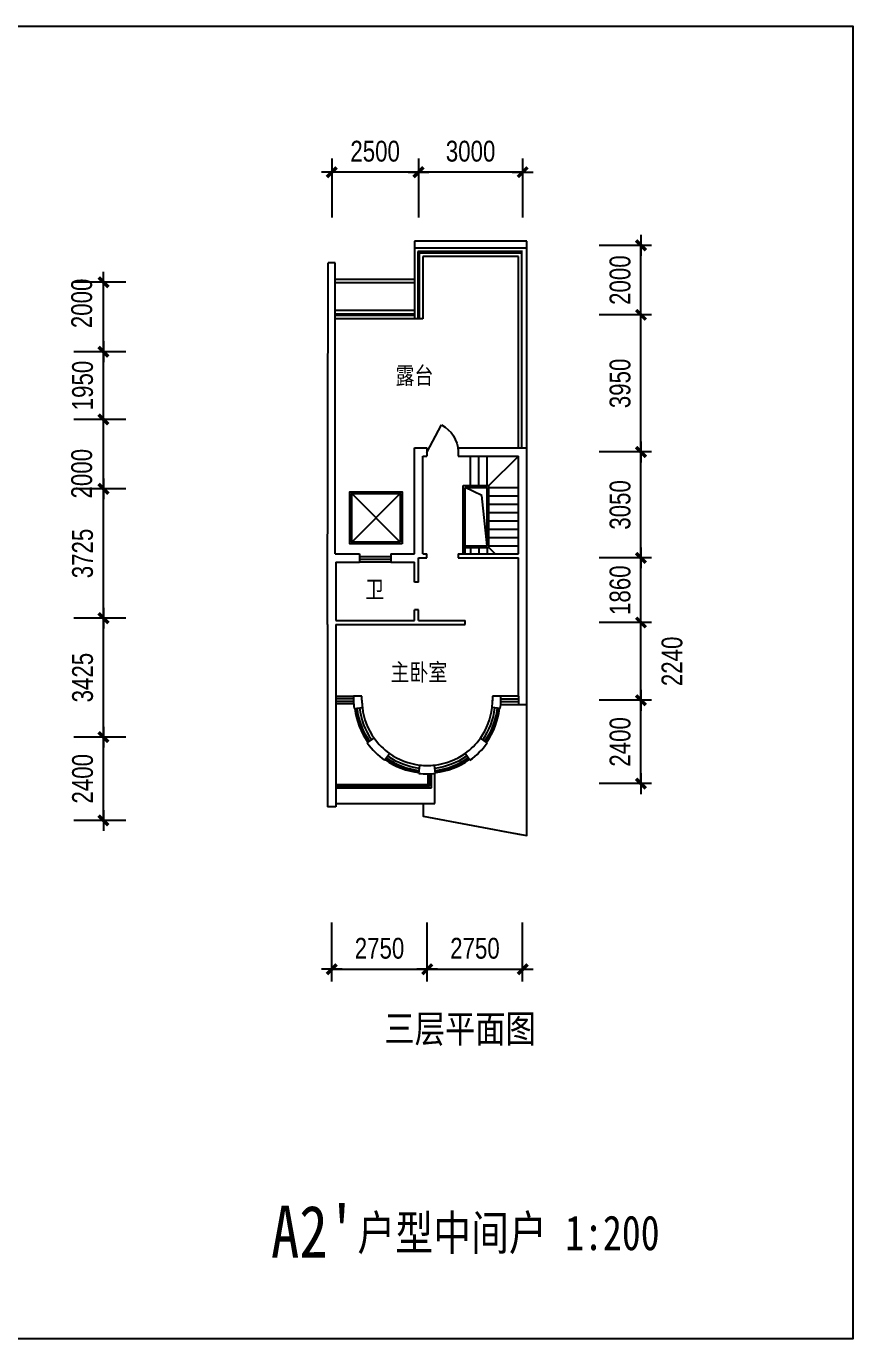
# Model space of a CAD drawing. Extents: x -149740 to -17995, y -116309 to -11738.
# Drawn here: x -108079 to -84265, y -116309 to -78509 of the extents above; entities that cross this region are included whole.
import ezdxf

# ---------------------------------------------------------------- set-up
doc = ezdxf.new("R2010")
doc.units = 0
doc.header["$LTSCALE"] = 1000
doc.header["$MEASUREMENT"] = 0
doc.header["$PDMODE"] = 2
doc.layers.get('0').update_dxf_attribs({"linetype": 'CONTINUOUS'})
doc.layers.get('DEFPOINTS').update_dxf_attribs({"linetype": 'CONTINUOUS'})
for name, color, linetype in [('AXIS', 3, 'CONTINUOUS'), ('PLN-TEXT', 7, 'CONTINUOUS'), ('PUB_DIM', 3, 'CONTINUOUS'), ('PUB_TEXT', 7, 'CONTINUOUS'), ('PUB_TITLE', 4, 'CONTINUOUS'), ('ROOF', 4, 'CONTINUOUS'), ('STAIR', 4, 'CONTINUOUS'), ('WALL', 255, 'CONTINUOUS'), ('WINDOW', 2, 'CONTINUOUS')]:
    doc.layers.add(name, color=color, linetype=linetype)
doc.styles.add('-宋体', font='SimSun.ttf', dxfattribs={"width": 0.8})
doc.styles.add('_HZTXT', font='SimSun.ttf')
doc.styles.add('DIM_FONT', font='rt.shx', dxfattribs={"width": 0.8, "bigfont": 'jd.shx'})
doc.dimstyles.new('AXIS200', dxfattribs={"dimscale": 2, "dimtxt": 300, "dimasz": 1, "dimexe": 250, "dimexo": 300, "dimgap": 150, "dimtad": 1, "dimdec": 0, "dimzin": 0, "dimtxsty": 'DIM_FONT', "dimblk": '_DIMX', "dimblk1": '_DIMX', "dimblk2": '_DIMX', "dimcen": 0.09, "dimdle": 30, "dimse1": 1, "dimse2": 1, "dimclrd": 256, "dimclre": 256, "dimclrt": 7, "dimazin": 3, "dimtfac": 1, "dimtdec": 0, "dimtix": 1, "dimtmove": 0, "dimatfit": 3, "dimtolj": 1, "dimtzin": 0})

# ---------------------------------------------------------------- blocks, each defined once
blk = doc.blocks.new('M_B15SGY')
at = {"linetype": 'CONTINUOUS'}
for p, q in [((-0.5, 0.5), (0.5, 0.5)), ((0.5, 0.167), (-0.5, 0.167)), ((0.5, -0.167), (-0.5, -0.167))]:
    blk.add_line(p, q, dxfattribs=at)
blk = doc.blocks.new('_DIMX')
blk.add_line((-150, 0), (150, 0))
at = {"const_width": 50}
blk.add_lwpolyline([(-70, -70), (70, 70)], dxfattribs=at)
blk = doc.blocks.new('*D49')
at = {"linetype": 'BYBLOCK'}
blk.add_line((-89092, -101379), (-89092, -98983), dxfattribs=at)
at = {"layer": 'DEFPOINTS', "color": 0, "linetype": 'BYBLOCK'}
for p in [(-90092, -98981), (-89092, -98981), (-90092, -101381)]:
    blk.add_point(p, dxfattribs=at)
at = {"linetype": 'BYBLOCK', "xscale": 2, "yscale": 2, "zscale": 2}
for p, rotation in [((-89092, -98981), 90), ((-89092, -101381), 270)]:
    blk.add_blockref('_DIMX', p, dxfattribs=dict(at, rotation=rotation))
at = {"color": 7, "linetype": 'BYBLOCK', "insert": (-89692, -100181), "char_height": 600, "attachment_point": 5, "rotation": 90, "style": 'DIM_FONT'}
blk.add_mtext('\\A1;2400', dxfattribs=at)
blk = doc.blocks.new('*D50')
at = {"linetype": 'BYBLOCK'}
blk.add_line((-105853, -98979), (-105853, -95558), dxfattribs=at)
at = {"layer": 'DEFPOINTS', "color": 0, "linetype": 'BYBLOCK'}
for p in [(-106853, -95556), (-105853, -95556), (-106853, -98981)]:
    blk.add_point(p, dxfattribs=at)
at = {"linetype": 'BYBLOCK', "xscale": 2, "yscale": 2, "zscale": 2}
for p, rotation in [((-105853, -95556), 90), ((-105853, -98981), 270)]:
    blk.add_blockref('_DIMX', p, dxfattribs=dict(at, rotation=rotation))
at = {"color": 7, "linetype": 'BYBLOCK', "insert": (-106453, -97268), "char_height": 600, "attachment_point": 5, "rotation": 90, "style": 'DIM_FONT'}
blk.add_mtext('\\A1;3425', dxfattribs=at)
blk = doc.blocks.new('*D51')
at = {"linetype": 'BYBLOCK'}
blk.add_line((-89092, -95554), (-89092, -91833), dxfattribs=at)
at = {"layer": 'DEFPOINTS', "color": 0, "linetype": 'BYBLOCK'}
for p in [(-90092, -91831), (-89092, -91831), (-90092, -95556)]:
    blk.add_point(p, dxfattribs=at)
at = {"linetype": 'BYBLOCK', "xscale": 2, "yscale": 2, "zscale": 2}
for p, rotation in [((-89092, -91831), 90), ((-89092, -95556), 270)]:
    blk.add_blockref('_DIMX', p, dxfattribs=dict(at, rotation=rotation))
at = {"color": 7, "linetype": 'BYBLOCK', "insert": (-89692, -93693), "char_height": 600, "attachment_point": 5, "rotation": 90, "style": 'DIM_FONT'}
blk.add_mtext('\\A1;3725', dxfattribs=at)
blk = doc.blocks.new('*D52')
at = {"linetype": 'BYBLOCK'}
blk.add_line((-105853, -91829), (-105853, -89833), dxfattribs=at)
at = {"layer": 'DEFPOINTS', "color": 0, "linetype": 'BYBLOCK'}
for p in [(-106853, -89831), (-105853, -89831), (-106853, -91831)]:
    blk.add_point(p, dxfattribs=at)
at = {"linetype": 'BYBLOCK', "xscale": 2, "yscale": 2, "zscale": 2}
for p, rotation in [((-105853, -89831), 90), ((-105853, -91831), 270)]:
    blk.add_blockref('_DIMX', p, dxfattribs=dict(at, rotation=rotation))
at = {"color": 7, "linetype": 'BYBLOCK', "insert": (-106478, -91395), "char_height": 600, "attachment_point": 5, "rotation": 90, "style": 'DIM_FONT'}
blk.add_mtext('\\A1;2000', dxfattribs=at)
blk = doc.blocks.new('*D53')
at = {"linetype": 'BYBLOCK'}
for p, q in [((-89092, -87879), (-89092, -87877)), ((-89092, -89831), (-89092, -87881)), ((-89092, -89833), (-89092, -89835))]:
    blk.add_line(p, q, dxfattribs=at)
at = {"layer": 'DEFPOINTS', "color": 0, "linetype": 'BYBLOCK'}
for p in [(-90092, -87881), (-89092, -87881), (-90092, -89831)]:
    blk.add_point(p, dxfattribs=at)
at = {"linetype": 'BYBLOCK', "xscale": 2, "yscale": 2, "zscale": 2}
for p, rotation in [((-89092, -87881), 270), ((-89092, -89831), 90)]:
    blk.add_blockref('_DIMX', p, dxfattribs=dict(at, rotation=rotation))
at = {"color": 7, "linetype": 'BYBLOCK', "insert": (-89692, -88856), "char_height": 600, "attachment_point": 5, "rotation": 90, "style": 'DIM_FONT'}
blk.add_mtext('\\A1;1950', dxfattribs=at)
blk = doc.blocks.new('*D54')
at = {"linetype": 'BYBLOCK'}
blk.add_line((-105853, -87879), (-105853, -85883), dxfattribs=at)
at = {"layer": 'DEFPOINTS', "color": 0, "linetype": 'BYBLOCK'}
for p in [(-106853, -85881), (-105853, -85881), (-106853, -87881)]:
    blk.add_point(p, dxfattribs=at)
at = {"linetype": 'BYBLOCK', "xscale": 2, "yscale": 2, "zscale": 2}
for p, rotation in [((-105853, -85881), 90), ((-105853, -87881), 270)]:
    blk.add_blockref('_DIMX', p, dxfattribs=dict(at, rotation=rotation))
at = {"color": 7, "linetype": 'BYBLOCK', "insert": (-106478, -86490), "char_height": 600, "attachment_point": 5, "rotation": 90, "style": 'DIM_FONT'}
blk.add_mtext('\\A1;2000', dxfattribs=at)
blk = doc.blocks.new('*D58')
at = {"linetype": 'BYBLOCK'}
blk.add_line((-78662, -103144), (-75916, -103144), dxfattribs=at)
at = {"layer": 'DEFPOINTS', "color": 0, "linetype": 'BYBLOCK'}
for p in [(-78664, -102144), (-75914, -102144), (-75914, -103144)]:
    blk.add_point(p, dxfattribs=at)
at = {"linetype": 'BYBLOCK', "xscale": 2, "yscale": 2, "zscale": 2, "rotation": 180}
blk.add_blockref('_DIMX', (-78664, -103144), dxfattribs=at)
at = {"linetype": 'BYBLOCK', "xscale": 2, "yscale": 2, "zscale": 2}
blk.add_blockref('_DIMX', (-75914, -103144), dxfattribs=at)
at = {"color": 7, "linetype": 'BYBLOCK', "insert": (-77289, -102544), "char_height": 600, "attachment_point": 5, "style": 'DIM_FONT'}
blk.add_mtext('\\A1;2750', dxfattribs=at)
blk = doc.blocks.new('*D59')
at = {"linetype": 'BYBLOCK'}
blk.add_line((-75912, -103144), (-73166, -103144), dxfattribs=at)
at = {"layer": 'DEFPOINTS', "color": 0, "linetype": 'BYBLOCK'}
for p in [(-75914, -102144), (-73164, -102144), (-73164, -103144)]:
    blk.add_point(p, dxfattribs=at)
at = {"linetype": 'BYBLOCK', "xscale": 2, "yscale": 2, "zscale": 2, "rotation": 180}
blk.add_blockref('_DIMX', (-75914, -103144), dxfattribs=at)
at = {"linetype": 'BYBLOCK', "xscale": 2, "yscale": 2, "zscale": 2}
blk.add_blockref('_DIMX', (-73164, -103144), dxfattribs=at)
at = {"color": 7, "linetype": 'BYBLOCK', "insert": (-74539, -102544), "char_height": 600, "attachment_point": 5, "style": 'DIM_FONT'}
blk.add_mtext('\\A1;2750', dxfattribs=at)
blk = doc.blocks.new('*D60')
at = {"linetype": 'BYBLOCK'}
blk.add_line((-70120, -100318), (-70120, -97922), dxfattribs=at)
at = {"layer": 'DEFPOINTS', "color": 0, "linetype": 'BYBLOCK'}
for p in [(-71120, -97920), (-70120, -97920), (-71120, -100320)]:
    blk.add_point(p, dxfattribs=at)
at = {"linetype": 'BYBLOCK', "xscale": 2, "yscale": 2, "zscale": 2}
for p, rotation in [((-70120, -97920), 90), ((-70120, -100320), 270)]:
    blk.add_blockref('_DIMX', p, dxfattribs=dict(at, rotation=rotation))
at = {"color": 7, "linetype": 'BYBLOCK', "insert": (-70720, -99120), "char_height": 600, "attachment_point": 5, "rotation": 90, "style": 'DIM_FONT'}
blk.add_mtext('\\A1;2400', dxfattribs=at)
blk = doc.blocks.new('*D61')
at = {"linetype": 'BYBLOCK'}
blk.add_line((-90367, -97918), (-90367, -95682), dxfattribs=at)
at = {"layer": 'DEFPOINTS', "color": 0, "linetype": 'BYBLOCK'}
for p in [(-91367, -95680), (-90367, -95680), (-91367, -97920)]:
    blk.add_point(p, dxfattribs=at)
at = {"linetype": 'BYBLOCK', "xscale": 2, "yscale": 2, "zscale": 2}
for p, rotation in [((-90367, -95680), 90), ((-90367, -97920), 270)]:
    blk.add_blockref('_DIMX', p, dxfattribs=dict(at, rotation=rotation))
at = {"color": 7, "linetype": 'BYBLOCK', "insert": (-89470, -96800), "char_height": 600, "attachment_point": 5, "rotation": 90, "style": 'DIM_FONT'}
blk.add_mtext('\\A1;2240', dxfattribs=at)
blk = doc.blocks.new('*D62')
at = {"linetype": 'BYBLOCK'}
for p, q in [((-70120, -93818), (-70120, -93816)), ((-70120, -95680), (-70120, -93820)), ((-70120, -95682), (-70120, -95684))]:
    blk.add_line(p, q, dxfattribs=at)
at = {"layer": 'DEFPOINTS', "color": 0, "linetype": 'BYBLOCK'}
for p in [(-71120, -93820), (-70120, -93820), (-71120, -95680)]:
    blk.add_point(p, dxfattribs=at)
at = {"linetype": 'BYBLOCK', "xscale": 2, "yscale": 2, "zscale": 2}
for p, rotation in [((-70120, -93820), 270), ((-70120, -95680), 90)]:
    blk.add_blockref('_DIMX', p, dxfattribs=dict(at, rotation=rotation))
at = {"color": 7, "linetype": 'BYBLOCK', "insert": (-70720, -94750), "char_height": 600, "attachment_point": 5, "rotation": 90, "style": 'DIM_FONT'}
blk.add_mtext('\\A1;1860', dxfattribs=at)
blk = doc.blocks.new('*D63')
at = {"linetype": 'BYBLOCK'}
blk.add_line((-70120, -93818), (-70120, -90772), dxfattribs=at)
at = {"layer": 'DEFPOINTS', "color": 0, "linetype": 'BYBLOCK'}
for p in [(-71120, -90770), (-70120, -90770), (-71120, -93820)]:
    blk.add_point(p, dxfattribs=at)
at = {"linetype": 'BYBLOCK', "xscale": 2, "yscale": 2, "zscale": 2}
for p, rotation in [((-70120, -90770), 90), ((-70120, -93820), 270)]:
    blk.add_blockref('_DIMX', p, dxfattribs=dict(at, rotation=rotation))
at = {"color": 7, "linetype": 'BYBLOCK', "insert": (-70720, -92295), "char_height": 600, "attachment_point": 5, "rotation": 90, "style": 'DIM_FONT'}
blk.add_mtext('\\A1;3050', dxfattribs=at)
blk = doc.blocks.new('*D64')
at = {"linetype": 'BYBLOCK'}
blk.add_line((-70120, -90768), (-70120, -86822), dxfattribs=at)
at = {"layer": 'DEFPOINTS', "color": 0, "linetype": 'BYBLOCK'}
for p in [(-71120, -86820), (-70120, -86820), (-71120, -90770)]:
    blk.add_point(p, dxfattribs=at)
at = {"linetype": 'BYBLOCK', "xscale": 2, "yscale": 2, "zscale": 2}
for p, rotation in [((-70120, -86820), 90), ((-70120, -90770), 270)]:
    blk.add_blockref('_DIMX', p, dxfattribs=dict(at, rotation=rotation))
at = {"color": 7, "linetype": 'BYBLOCK', "insert": (-70720, -88795), "char_height": 600, "attachment_point": 5, "rotation": 90, "style": 'DIM_FONT'}
blk.add_mtext('\\A1;3950', dxfattribs=at)
blk = doc.blocks.new('*D65')
at = {"linetype": 'BYBLOCK'}
for p, q in [((-70120, -84818), (-70120, -84816)), ((-70120, -86820), (-70120, -84820)), ((-70120, -86822), (-70120, -86824))]:
    blk.add_line(p, q, dxfattribs=at)
at = {"layer": 'DEFPOINTS', "color": 0, "linetype": 'BYBLOCK'}
for p in [(-71120, -84820), (-70120, -84820), (-71120, -86820)]:
    blk.add_point(p, dxfattribs=at)
at = {"linetype": 'BYBLOCK', "xscale": 2, "yscale": 2, "zscale": 2}
for p, rotation in [((-70120, -84820), 270), ((-70120, -86820), 90)]:
    blk.add_blockref('_DIMX', p, dxfattribs=dict(at, rotation=rotation))
at = {"color": 7, "linetype": 'BYBLOCK', "insert": (-70720, -85820), "char_height": 600, "attachment_point": 5, "rotation": 90, "style": 'DIM_FONT'}
blk.add_mtext('\\A1;2000', dxfattribs=at)
blk = doc.blocks.new('*D66')
at = {"linetype": 'BYBLOCK'}
blk.add_line((-73167, -83056), (-76163, -83056), dxfattribs=at)
at = {"layer": 'DEFPOINTS', "color": 0, "linetype": 'BYBLOCK'}
for p in [(-76165, -83056), (-76165, -84056), (-73165, -84056)]:
    blk.add_point(p, dxfattribs=at)
at = {"linetype": 'BYBLOCK', "xscale": 2, "yscale": 2, "zscale": 2, "rotation": 180}
blk.add_blockref('_DIMX', (-76165, -83056), dxfattribs=at)
at = {"linetype": 'BYBLOCK', "xscale": 2, "yscale": 2, "zscale": 2}
blk.add_blockref('_DIMX', (-73165, -83056), dxfattribs=at)
at = {"color": 7, "linetype": 'BYBLOCK', "insert": (-74665, -82456), "char_height": 600, "attachment_point": 5, "style": 'DIM_FONT'}
blk.add_mtext('\\A1;3000', dxfattribs=at)
blk = doc.blocks.new('*D67')
at = {"linetype": 'BYBLOCK'}
blk.add_line((-76167, -83056), (-78663, -83056), dxfattribs=at)
at = {"layer": 'DEFPOINTS', "color": 0, "linetype": 'BYBLOCK'}
for p in [(-78665, -83056), (-78665, -84056), (-76165, -84056)]:
    blk.add_point(p, dxfattribs=at)
at = {"linetype": 'BYBLOCK', "xscale": 2, "yscale": 2, "zscale": 2, "rotation": 180}
blk.add_blockref('_DIMX', (-78665, -83056), dxfattribs=at)
at = {"linetype": 'BYBLOCK', "xscale": 2, "yscale": 2, "zscale": 2}
blk.add_blockref('_DIMX', (-76165, -83056), dxfattribs=at)
at = {"color": 7, "linetype": 'BYBLOCK', "insert": (-77415, -82456), "char_height": 600, "attachment_point": 5, "style": 'DIM_FONT'}
blk.add_mtext('\\A1;2500', dxfattribs=at)
blk = doc.blocks.new('_DBLK')
blk.add_line((-0.5, 0), (0, -0.866))
blk.add_arc((-0.5, 0), 1, 300, 0)

msp = doc.modelspace()

# ---------------------------------------------------------------- linework, layer by layer
at = {"layer": 'AXIS'}
for p, q in [((-99275.9, -82319.7), (-99275.9, -84019.7)), ((-99275.9, -82319.7), (-99275.9, -84019.7)), ((-96775.9, -82319.7), (-96775.9, -84019.7)), ((-93775.9, -82319.7), (-93775.9, -84019.7)), ((-90066.9, -84819.7), (-91566.9, -84819.7)), ((-105204.8, -85880.9), (-106704.8, -85880.9)), ((-90066.9, -86819.7), (-91566.9, -86819.7)), ((-105204.8, -87880.9), (-106704.8, -87880.9)), ((-105204.8, -89830.9), (-106704.8, -89830.9)), ((-90066.9, -90769.7), (-91566.9, -90769.7)), ((-105204.8, -91830.9), (-106704.8, -91830.9)), ((-90066.9, -93819.7), (-91566.9, -93819.7)), ((-105204.8, -95555.9), (-106704.8, -95555.9)), ((-90066.9, -95679.7), (-91566.9, -95679.7)), ((-90066.9, -97919.7), (-91566.9, -97919.7)), ((-105204.8, -98980.9), (-106704.8, -98980.9)), ((-90066.9, -100319.7), (-91566.9, -100319.7)), ((-105204.8, -101380.9), (-106704.8, -101380.9)), ((-99275.5, -106018.8), (-99275.5, -104318.8)), ((-99275.5, -106018.8), (-99275.5, -104318.8)), ((-96525.5, -106018.8), (-96525.5, -104318.8)), ((-93775.5, -106018.8), (-93775.5, -104318.8))]:
    msp.add_line(p, q, dxfattribs=at)
at = {"layer": 'PUB_TITLE'}
msp.add_lwpolyline([(-137724.6, -116308.5), (-137724.6, -78508.5), (-84264.6, -78508.5), (-84264.6, -116308.5)], close=True, dxfattribs=at)
at = {"layer": 'ROOF'}
for p, q in [((-96895.9, -84699.7), (-96895.9, -86939.7)), ((-93655.9, -84699.7), (-96895.9, -84699.7)), ((-93655.9, -84899.7), (-96895.9, -84899.7)), ((-96795.9, -84999.7), (-96795.9, -86939.7)), ((-93775.9, -84999.7), (-96795.9, -84999.7)), ((-93795.9, -85039.7), (-96795.9, -85039.7)), ((-96755.9, -84999.7), (-96755.9, -86939.7)), ((-93795.9, -90649.7), (-93795.9, -84999.7)), ((-93655.9, -90649.7), (-93655.9, -84699.7)), ((-96655.9, -85139.7), (-96655.9, -86939.7)), ((-93895.9, -85139.7), (-96655.9, -85139.7)), ((-93895.9, -90649.7), (-93895.9, -85139.7)), ((-96895.9, -85799.7), (-99175.9, -85799.7)), ((-96895.9, -85899.7), (-99175.9, -85899.7)), ((-96895.9, -86699.7), (-99175.9, -86699.7)), ((-96895.9, -86799.7), (-99175.9, -86799.7)), ((-96895.9, -86839.7), (-99175.9, -86839.7)), ((-96655.9, -86939.7), (-99175.9, -86939.7)), ((-97300.9, -91969.7), (-98700.9, -93369.7)), ((-97300.9, -93369.7), (-98700.9, -91969.7))]:
    msp.add_line(p, q, dxfattribs=at)
for points in [[(-97250.9, -93419.7), (-98750.9, -93419.7), (-98750.9, -91919.7), (-97250.9, -91919.7)], [(-97300.9, -93369.7), (-98700.9, -93369.7), (-98700.9, -91969.7), (-97300.9, -91969.7)]]:
    msp.add_lwpolyline(points, close=True, dxfattribs=at)
at = {"layer": 'STAIR'}
for p, q in [((-95275.9, -91739.7), (-95275.9, -90889.7)), ((-95035.9, -91739.7), (-95035.9, -90889.7)), ((-94795.9, -91739.7), (-94795.9, -90889.7)), ((-94745.9, -91739.7), (-93895.9, -90889.7)), ((-95485.9, -93699.7), (-95485.9, -91739.7)), ((-95485.9, -91739.7), (-94745.9, -91739.7)), ((-95435.9, -93699.7), (-95435.9, -91789.7)), ((-94954.6, -92027.5), (-95435.9, -91789.7)), ((-95435.9, -91789.7), (-94795.9, -91789.7)), ((-94795.9, -93469.7), (-94795.9, -91789.7)), ((-94745.9, -93519.7), (-94745.9, -91739.7)), ((-94745.9, -91789.7), (-93895.9, -91789.7)), ((-94795.9, -93469.7), (-94954.6, -92027.5)), ((-94745.9, -92029.7), (-93895.9, -92029.7)), ((-94745.9, -92269.7), (-93895.9, -92269.7)), ((-94745.9, -92509.7), (-93895.9, -92509.7)), ((-94745.9, -92749.7), (-93895.9, -92749.7)), ((-94745.9, -92989.7), (-93895.9, -92989.7)), ((-94745.9, -93229.7), (-93895.9, -93229.7)), ((-95435.9, -93469.7), (-94795.9, -93469.7)), ((-95435.9, -93519.7), (-94745.9, -93519.7)), ((-95275.9, -93519.7), (-95275.9, -93699.7)), ((-95035.9, -93519.7), (-95035.9, -93699.7)), ((-94795.9, -93519.7), (-94795.9, -93699.7)), ((-94745.9, -93469.7), (-93895.9, -93469.7)), ((-94565.9, -93699.7), (-94745.9, -93519.7))]:
    msp.add_line(p, q, dxfattribs=at)
at = {"layer": 'WALL'}
for p, q in [((-99395.9, -95739.7), (-99375.9, -85319.7)), ((-99175.9, -85319.7), (-99375.9, -85319.7)), ((-99175.9, -93699.7), (-99175.9, -85319.7)), ((-96895.9, -90649.7), (-96535.9, -90649.7)), ((-96895.9, -93699.7), (-96895.9, -90649.7)), ((-96535.9, -90649.7), (-96535.9, -90889.7)), ((-95635.9, -90649.7), (-95635.9, -90889.7)), ((-95635.9, -90649.7), (-93655.9, -90649.7)), ((-93655.9, -97799.7), (-93655.9, -90649.7)), ((-96655.9, -90889.7), (-96535.9, -90889.7)), ((-96655.9, -93699.7), (-96655.9, -90889.7)), ((-95635.9, -90889.7), (-93895.9, -90889.7)), ((-93895.9, -93699.7), (-93895.9, -90889.7)), ((-99175.9, -93699.7), (-98475.9, -93699.7)), ((-98475.9, -93699.7), (-98475.9, -93939.7)), ((-97575.9, -93699.7), (-97575.9, -93939.7)), ((-97575.9, -93699.7), (-96895.9, -93699.7)), ((-96655.9, -93699.7), (-96535.9, -93699.7)), ((-96535.9, -93819.7), (-96535.9, -93699.7)), ((-95635.9, -93699.7), (-95635.9, -93819.7)), ((-95635.9, -93699.7), (-93895.9, -93699.7)), ((-99155.9, -93939.7), (-99155.9, -95619.7)), ((-99155.9, -93939.7), (-98475.9, -93939.7)), ((-97575.9, -93939.7), (-96895.9, -93939.7)), ((-96895.9, -94519.7), (-96895.9, -93939.7)), ((-96775.9, -94519.7), (-96775.9, -93819.7)), ((-96775.9, -93819.7), (-96535.9, -93819.7)), ((-95635.9, -93819.7), (-93895.9, -93819.7)), ((-93895.9, -97799.7), (-93895.9, -93819.7)), ((-96775.9, -94519.7), (-96895.9, -94519.7)), ((-99155.9, -95619.7), (-96895.9, -95619.7)), ((-96895.9, -95619.7), (-96895.9, -95319.7)), ((-96775.9, -95319.7), (-96895.9, -95319.7)), ((-96775.9, -95619.7), (-96775.9, -95319.7)), ((-96775.9, -95619.7), (-95435.9, -95619.7)), ((-95435.9, -95739.7), (-95435.9, -95619.7)), ((-99395.9, -95739.7), (-99395.9, -100989.7)), ((-99155.9, -95739.7), (-99155.9, -100989.7)), ((-99155.9, -95739.7), (-95435.9, -95739.7)), ((-98405.9, -97800.4), (-98645.9, -97799.7)), ((-98645.9, -97799.7), (-98645.9, -97919.7)), ((-98405.9, -97919.7), (-98405.9, -97800.4)), ((-94644.9, -97799.7), (-94646, -97935.3)), ((-94405.9, -97799.7), (-94644.9, -97799.7)), ((-94405.9, -97919.7), (-94405.9, -97799.7)), ((-93895.9, -97799.7), (-93895.9, -98040.3)), ((-93659.4, -98043), (-93655.9, -97799.7)), ((-98632.2, -98160.5), (-98393.8, -98133.3)), ((-94419.6, -98160.5), (-94658.1, -98133.3)), ((-93895.9, -98043), (-93659.4, -98043)), ((-98252.3, -99150.1), (-98056.9, -99010.8)), ((-94799.5, -99150.1), (-94995, -99010.8)), ((-97756.3, -99646.1), (-97617, -99450.7)), ((-96766.7, -100026), (-96739.5, -99787.5)), ((-96285.1, -100026), (-96312.4, -99787.5)), ((-95295.5, -99646.1), (-95434.8, -99450.7)), ((-99155.9, -100989.7), (-99395.9, -100989.7))]:
    msp.add_line(p, q, dxfattribs=at)
for radius, start, end in [(2120, 180, 186.52249), (1880, 180, 186.52249), (1880, 353.47751, 0), (2120, 353.47751, 0), (1880, 215.47751, 234.52249), (1880, 305.47751, 324.52249), (2120, 215.47751, 234.52249), (2120, 305.47751, 324.52249), (1880, 263.47751, 276.52249), (2120, 263.47751, 276.52249)]:
    msp.add_arc((-96525.9, -97919.7), radius, start, end, dxfattribs=at)
at = {"layer": 'WINDOW'}
for p, q in [((-98643.2, -98027.5), (-99155.9, -98027.5)), ((-94409.4, -98040.3), (-93895.9, -98040.3)), ((-96405.9, -100439.7), (-96405.9, -100036.3)), ((-96305.9, -100889.7), (-96305.9, -100028.3)), ((-99155.9, -100439.7), (-96405.9, -100439.7)), ((-99155.9, -100889.7), (-96305.9, -100889.7))]:
    msp.add_line(p, q, dxfattribs=at)
for points in [[(-94406.3, -101679.1), (-93655.9, -101819.6), (-93655.9, -97959.7)], [(-99155.9, -100384.7), (-96460.9, -100384.7), (-96460.9, -100038.7)], [(-99155.9, -100344.7), (-96500.9, -100344.7), (-96500.9, -100039.6)], [(-96645.9, -100889.7), (-96645.9, -101259.7), (-93775.9, -101797.1)]]:
    msp.add_lwpolyline(points, dxfattribs=at)
for radius, start, end in [(2096, 186.52249, 215.47751), (2066, 186.52249, 215.47751), (2036, 186.52249, 215.47751), (1964, 186.52249, 215.47751), (1880, 186.52249, 215.47751), (1880, 324.52249, 353.47751), (1964, 324.52249, 353.47751), (2036, 324.52249, 353.47751), (2066, 324.52249, 353.47751), (2096, 324.52249, 353.47751), (2096, 234.52249, 263.47751), (2066, 234.52249, 263.47751), (2036, 234.52249, 263.47751), (1964, 234.52249, 263.47751), (1880, 234.52249, 263.47751), (1880, 276.52249, 305.47751), (1964, 276.52249, 305.47751), (2036, 276.52249, 305.47751), (2066, 276.52249, 305.47751), (2096, 276.52249, 305.47751)]:
    msp.add_arc((-96525.9, -97919.7), radius, start, end, dxfattribs=at)

# ---------------------------------------------------------------- block references
for name, p, xscale, yscale, zscale, rotation in [('_DBLK', (-96084.9, -90768.5), 900, -900, 900, 2.001044789908981), ('M_B15SGY', (-98900.9, -97919.7), -510, -240, 510, 180), ('M_B15SGY', (-94150.9, -97919.7), 510, -240, 510, 180)]:
    msp.add_blockref(name, p, dxfattribs=dict(at, xscale=xscale, yscale=yscale, zscale=zscale, rotation=rotation))
at = {"layer": 'WINDOW', "xscale": -900, "yscale": -240, "zscale": 900}
msp.add_blockref('M_B15SGY', (-98025.9, -93819.7), dxfattribs=at)

# ---------------------------------------------------------------- texts
at = {"layer": 'PLN-TEXT', "width": 0.8}
for s, height, style, p in [('露台', 500, '_HZTXT', (-97437.2, -88816.6)), ('卫', 500, '_HZTXT', (-98311.6, -94974.8)), ('主卧室', 500, '_HZTXT', (-97583.7, -97360.3)), ('三层平面图  ', 800, '-宋体', (-97759.5, -107778.1))]:
    msp.add_text(s, height=height, dxfattribs=dict(at, style=style)).set_placement(p)
at = {"layer": 'PUB_TEXT', "width": 0.8}
for s, height, style, p in [("A2'", 1500, '-宋体', (-101026.6, -113971.2)), ('户型中间户    ', 1000, '_HZTXT', (-98535.3, -113757.5)), ('1:200', 1000, '_HZTXT', (-92550.7, -113757.5))]:
    msp.add_text(s, height=height, dxfattribs=dict(at, style=style)).set_placement(p)

# ---------------------------------------------------------------- dimensions: what is measured, and where the dimension line sits
at = {"layer": 'PUB_DIM'}
for p1, p2, picture, middle, set_off in [((-96775.9, -83710.5), (-99275.9, -83710.5), '*D67', (-98025.9, -82110.5), (-20611.1, 345.6)), ((-93775.9, -83710.5), (-96775.9, -83710.5), '*D66', (-95275.9, -82110.5), (-20611.1, 345.6)), ((-91366.6, -86819.7), (-91366.6, -84819.7), '*D65', (-90966.6, -85819.7), (-20246.9, 0)), ((-91366.6, -90769.7), (-91366.6, -86819.7), '*D64', (-90966.6, -88794.7), (-20246.9, 0)), ((-106853.4, -89830.9), (-106853.4, -87880.9), '*D53', (-106453.4, -88855.9), (-16761.8, 0)), ((-91366.6, -93819.7), (-91366.6, -90769.7), '*D63', (-90966.6, -92294.7), (-20246.9, 0)), ((-106853.4, -95555.9), (-106853.4, -91830.9), '*D51', (-106453.4, -93693.4), (-16761.8, 0)), ((-91366.6, -95679.7), (-91366.6, -93819.7), '*D62', (-90966.6, -94749.7), (-20246.9, 0)), ((-91366.6, -100319.7), (-91366.6, -97919.7), '*D60', (-90966.6, -99119.7), (-20246.9, 0)), ((-106853.4, -101380.9), (-106853.4, -98980.9), '*D49', (-106453.4, -100180.9), (-16761.8, 0)), ((-99275.5, -104666.5), (-96525.5, -104666.5), '*D58', (-97900.5, -105066.5), (-20611.1, -2522.7)), ((-96525.5, -104666.5), (-93775.5, -104666.5), '*D59', (-95150.5, -105066.5), (-20611.1, -2522.7))]:
    dim = msp.add_aligned_dim(p1=p1, p2=p2, distance=-1000, dimstyle='AXIS200', dxfattribs=at)
    dim.commit()
    dim.dimension.update_dxf_attribs({"geometry": picture, "text_midpoint": middle, "insert": set_off})
for base, p1, p2, picture, middle in [((-105853.4, -85880.9), (-106853.4, -87880.9), (-106853.4, -85880.9), '*D54', (-106478.5, -86489.7)), ((-105853.4, -89830.9), (-106853.4, -91830.9), (-106853.4, -89830.9), '*D52', (-106478.5, -91395)), ((-90366.6, -95679.7), (-91366.6, -97919.7), (-91366.6, -95679.7), '*D61', (-89470.3, -96799.7))]:
    dim = msp.add_linear_dim(base=base, p1=p1, p2=p2, angle=90, dimstyle='AXIS200', dxfattribs=at)
    dim.commit()
    dim.dimension.update_dxf_attribs({"geometry": picture, "text_midpoint": middle, "dimtype": 161})
dim = msp.add_aligned_dim(p1=(-106853.4, -98980.9), p2=(-106853.4, -95555.9), distance=-1000, dimstyle='AXIS200', dxfattribs=at)
dim.commit()
dim.dimension.update_dxf_attribs({"geometry": '*D50', "text_midpoint": (-106453.4, -97268.4)})

doc.saveas('drawing.dxf')
